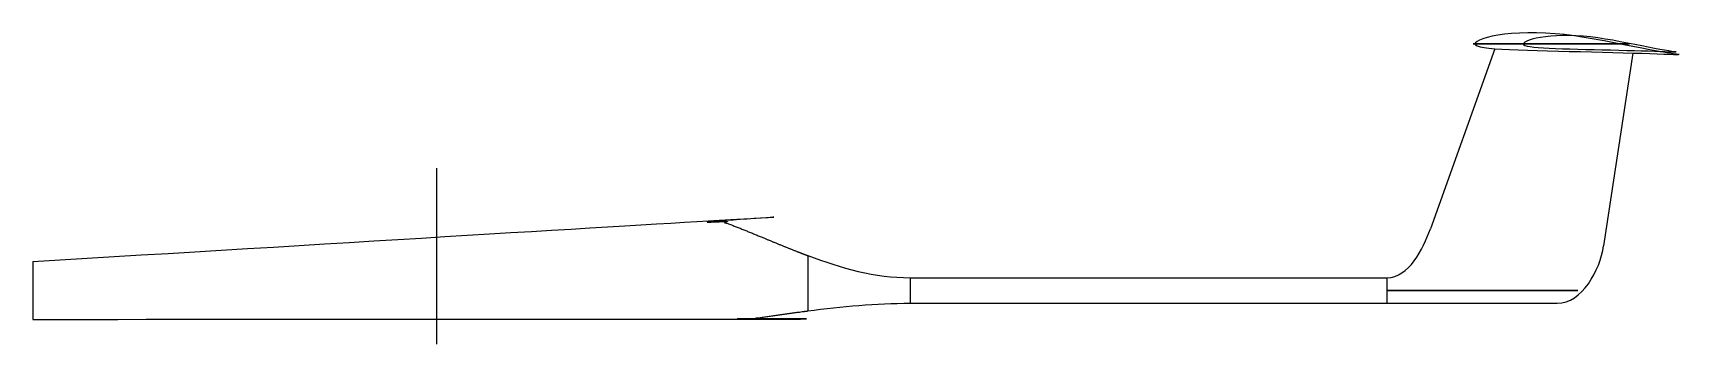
# Model space of a CAD drawing. Header units: inches. Extents: x 0 to 966, y -32 to 151.
import ezdxf

# ---------------------------------------------------------------- set-up
doc = ezdxf.new("R2010")
doc.units = ezdxf.units.IN
doc.header["$MEASUREMENT"] = 0
doc.layers.get('0').update_dxf_attribs({"true_color": 0xc2ced6})

msp = doc.modelspace()

# ---------------------------------------------------------------- linework, layer by layer
for p, q in [((858.36, 142.19), (820.49, 36.3)), ((939.29, 139.64), (922.21, 26.18)), ((515, 7.5), (795, 7.5)), ((515, -7.5), (795, -7.5)), ((795, -7.5), (895, -7.5))]:
    msp.add_line(p, q)
at = {"extrusion": (0, 4.44089e-16, -1)}
msp.add_line((515, -7.5), (795, -7.5), dxfattribs=at)
at = {"color": 50, "extrusion": (0, -1, 6.12323e-17), "elevation": -144.98}
msp.add_lwpolyline([(937.37, -2.21), (932.78, -1.58), (928.18, -0.99), (923.59, -0.44), (919, 0.09), (914.41, 0.58), (909.82, 1.04), (905.22, 1.47), (900.63, 1.87), (896.04, 2.23), (891.45, 2.54), (886.76, 2.81), (882.17, 3.01), (877.58, 3.14), (872.99, 3.19), (870.78, 3.23), (868.49, 3.26), (866.19, 3.28), (863.9, 3.27), (861.6, 3.22), (859.3, 3.12), (857.01, 2.95), (854.71, 2.69), (852.88, 2.38), (851.04, 1.95), (850.12, 1.67), (849.2, 1.33), (848.28, 0.91), (847.37, 0.36), (846.45, -0.42), (845.99, -1), (845.53, -2.32), (845.99, -3.64), (846.45, -4.23), (847.37, -5.01), (848.28, -5.56), (849.2, -5.98), (850.12, -6.32), (851.04, -6.6), (852.88, -7.03), (854.71, -7.33), (857.01, -7.59), (859.3, -7.76), (861.6, -7.86), (863.9, -7.91), (866.19, -7.93), (868.49, -7.91), (870.78, -7.88), (872.99, -7.84), (877.58, -7.79), (882.17, -7.66), (886.76, -7.45), (891.45, -7.18), (896.04, -6.87), (900.63, -6.51), (905.22, -6.12), (909.82, -5.69), (914.41, -5.23), (919, -4.73), (923.59, -4.21), (928.18, -3.65), (932.78, -3.06), (937.37, -2.44)], dxfattribs=at)
msp.add_lwpolyline([(966.49, 138.72), (966.1, 138.76), (964.96, 138.9), (963.09, 139.16), (960.53, 139.55), (957.34, 140.07), (953.56, 140.73), (949.27, 141.52), (944.53, 142.42), (939.42, 143.42), (934, 144.49), (928.36, 145.6), (922.57, 146.73), (916.71, 147.83), (910.85, 148.85), (905.03, 149.73), (899.28, 150.45), (893.64, 150.99), (888.14, 151.34), (882.8, 151.5), (877.66, 151.49), (872.77, 151.33), (868.18, 151.04), (863.95, 150.64), (860.11, 150.12), (856.7, 149.5), (853.75, 148.8), (851.29, 148.04), (849.34, 147.24), (847.91, 146.42), (847, 145.64), (846.65, 144.98), (846.98, 144.42), (848.02, 143.88), (849.69, 143.37), (851.98, 142.92), (854.88, 142.53), (858.36, 142.19), (862.41, 141.9), (866.97, 141.65), (872, 141.43), (877.44, 141.24), (883.24, 141.07), (889.32, 140.91), (895.62, 140.75), (902.05, 140.6), (908.55, 140.45), (915.03, 140.29), (921.43, 140.14), (927.65, 139.97), (933.63, 139.81), (939.29, 139.64), (944.56, 139.47), (949.39, 139.32), (953.71, 139.16), (957.47, 139.03), (960.61, 138.92), (963.12, 138.84), (964.96, 138.78), (966.1, 138.74)])
at = {"elevation": -225}
msp.add_lwpolyline([(964.87, 140.28), (964.58, 140.32), (963.73, 140.42), (962.32, 140.61), (960.41, 140.9), (958.01, 141.3), (955.18, 141.79), (951.96, 142.39), (948.41, 143.06), (944.57, 143.81), (940.51, 144.61), (936.28, 145.45), (931.93, 146.29), (927.54, 147.12), (923.15, 147.88), (918.78, 148.54), (914.47, 149.08), (910.24, 149.49), (906.11, 149.75), (902.11, 149.87), (898.25, 149.86), (894.58, 149.74), (891.14, 149.53), (887.97, 149.22), (885.09, 148.83), (882.53, 148.37), (880.32, 147.85), (878.48, 147.28), (877.01, 146.67), (875.94, 146.06), (875.26, 145.47), (874.99, 144.98), (875.24, 144.56), (876.02, 144.15), (877.27, 143.77), (878.99, 143.44), (881.16, 143.14), (883.78, 142.89), (886.81, 142.67), (890.23, 142.48), (894, 142.32), (898.09, 142.17), (902.43, 142.04), (907, 141.92), (911.72, 141.81), (916.54, 141.7), (921.42, 141.58), (926.28, 141.47), (931.08, 141.35), (935.74, 141.22), (940.23, 141.1), (944.47, 140.97), (948.43, 140.85), (952.05, 140.73), (955.29, 140.62), (958.11, 140.52), (960.47, 140.43), (962.35, 140.37), (963.73, 140.33), (964.58, 140.3)], dxfattribs=at)
at = {"extrusion": (0, -1, 6.12323e-17), "elevation": 0.08}
msp.add_lwpolyline([(907, 0.22), (901.4, 0.98), (895.8, 1.7), (890.2, 2.37), (884.6, 3.01), (879, 3.61), (873.4, 4.18), (867.8, 4.7), (862.2, 5.19), (856.6, 5.62), (851, 6), (845.29, 6.33), (839.69, 6.58), (834.09, 6.74), (828.49, 6.8), (825.8, 6.85), (823, 6.89), (820.2, 6.91), (817.4, 6.89), (814.6, 6.83), (811.8, 6.71), (809, 6.5), (806.2, 6.18), (803.96, 5.81), (801.72, 5.29), (800.6, 4.95), (799.48, 4.54), (798.36, 4.02), (797.24, 3.35), (796.12, 2.4), (795.56, 1.69), (795, 0.08), (795.56, -1.54), (796.12, -2.25), (797.24, -3.2), (798.36, -3.87), (799.48, -4.38), (800.6, -4.8), (801.72, -5.14), (803.96, -5.66), (806.2, -6.03), (809, -6.35), (811.8, -6.56), (814.6, -6.68), (817.4, -6.74), (820.2, -6.76), (823, -6.74), (825.8, -6.7), (828.49, -6.65), (834.09, -6.59), (839.69, -6.43), (845.29, -6.18), (851, -5.85), (856.6, -5.47), (862.2, -5.04), (867.8, -4.55), (873.4, -4.03), (879, -3.46), (884.6, -2.86), (890.2, -2.22), (895.8, -1.55), (901.4, -0.83), (907, -0.07)], dxfattribs=at)
at = {"color": 2, "extrusion": (-1, 0, 6.12323e-17)}
for centre, radius, end in [((0, 0), 17, 360), ((0, 0, -515), 7.5, 0), ((0, 0, -795), 7.5, 0)]:
    msp.add_arc(centre, radius, 180, end, dxfattribs=at)
at = {"color": 2}
for points in [[(237, 72), (237, 72, -52), (237, 0, -52), (237, -31.57, -52), (237, -31.57)], [(455, 20.48), (455, 20.48, -20.48), (455, 0, -20.48), (455, -11.83, -20.48), (455, -11.83)]]:
    msp.add_rational_spline(points, [1, 0.707106781187, 1, 0.707106781187, 1], degree=2, knots=[0, 0, 0, 1.570796, 1.570796, 3.141593, 3.141593, 3.141593], dxfattribs=at)
for points, weights, knots in [([(0, 17), (71.37, 53.45), (149.29, 72.18), (229.42, 72.15), (288.61, 72.13), (346.88, 61.79), (402.46, 41.45), (419.92, 35.06), (437.34, 27.09), (455, 20.48)], [1, 0.981482397373, 0.981482397373, 1, 0.989793267581, 0.989793267581, 1, 1, 1, 1], [0, 0, 0, 0, 0.472491, 0.472491, 0.472491, 0.822911, 0.822911, 0.822911, 56.61697, 56.61697, 56.61697, 56.61697]), ([(0, -17), (139.36, -36.89), (280.13, -36.89), (419.48, -17), (431.31, -15.31), (443.15, -13.56), (455.02, -12.03)], [1, 0.993310129613, 0.993310129613, 1, 1, 1, 1], [0, 0, 0, 0, 0.283572, 0.283572, 0.283572, 36.116091, 36.116091, 36.116091, 36.116091])]:
    msp.add_rational_spline(points, weights, degree=3, knots=knots)
for points in [[(795, 7.5), (807.82, 7.5), (816.17, 24.23), (820.49, 36.3)], [(455, 20.48), (474.55, 13.16), (494.41, 7.5), (515, 7.5)], [(895, -7.5), (909.43, -7.5), (920.06, 11.91), (922.21, 26.18)], [(455.02, -12.03), (474.95, -9.45), (494.95, -7.5), (515, -7.5)]]:
    msp.add_open_spline(points, degree=3)

doc.saveas('drawing.dxf')
